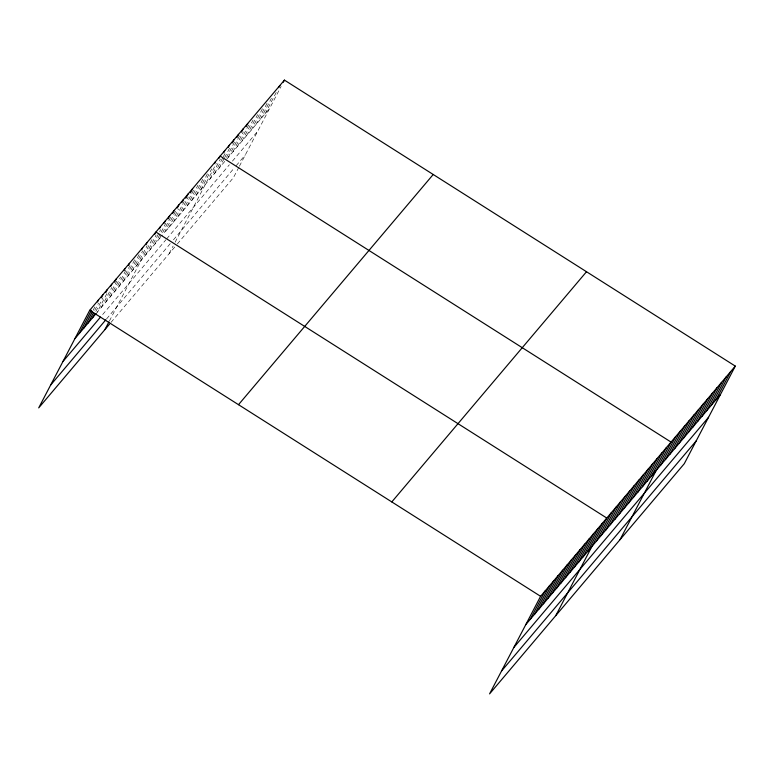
<?xml version="1.0" encoding="UTF-8"?>
<svg xmlns="http://www.w3.org/2000/svg" width="774" height="774" viewBox="0 0 774 774"><rect width="100%" height="100%" fill="white"/><g stroke="black" fill="none" stroke-linecap="round" stroke-linejoin="round"><path stroke-width="0.58" stroke-dasharray="3.87 2.9" d="M93.054 310.364L95.25 306.165M94.728 310.393L98.569 303.05M95.85 311.477L102.981 297.835M106.841 293.665L96.963 312.551L162.521 235.054M101.384 307.336L111.804 287.396M105.796 302.121L116.768 281.126M110.208 296.906L120.638 276.957M114.62 291.682L126.143 269.642M119.032 286.467L130.013 265.472M123.443 281.252L134.966 259.203M127.865 276.028L139.388 253.988M132.277 270.813L142.697 250.873M136.688 265.598L147.118 245.648M109.386 321.055L153.175 237.289M145.696 254.956L156.116 235.006M150.282 249.528L159.057 232.732M159.608 231.678L160.702 229.578M154.868 244.1L165.849 223.106M159.463 238.673L171.528 215.578M175.572 211.205L164.049 233.245L226.008 159.995M168.635 227.817L178.513 208.932M173.231 222.39L184.202 201.404M177.817 216.972L188.246 197.022M182.412 211.544L193.935 189.504M186.998 206.116L197.97 185.121M191.584 200.689L203.659 177.594M196.18 195.261L207.703 173.221M200.766 189.833L211.737 168.848M169.158 253.659L173.134 246.035M175.127 242.233L216.333 163.42M209.948 178.988L220.367 159.047M214.533 173.56L222.767 157.819M223.318 156.764L224.963 153.62M219.129 168.132L224.063 158.689M224.615 157.635L230.652 146.093M226.463 157.461L234.686 141.719M228.301 157.277L240.375 134.192M232.897 151.859L243.317 131.909M237.483 146.431L249.005 124.391M242.078 141.003L253.05 120.009M246.664 135.576L257.636 114.581M251.25 130.148L262.773 108.108M255.846 124.72L267.369 102.681M260.432 119.302L271.403 98.308M265.018 113.875L277.092 90.781M238.885 167.213L233.409 177.691L176.037 245.513M239.389 166.265L281.136 86.407M226.772 159.086L269.613 108.447M102.671 314.534L165.868 239.814M166.642 238.914L229.365 164.756M232.423 161.137L257.665 131.299M106.551 318.946L170.396 243.462M173.453 239.843L234.648 167.503M236.176 165.694L245.358 154.839M111.021 322.39L175.272 246.422"/><path stroke-width="1.16" d="M735.3 366.112L540.591 596.309L489.574 693.891L684.284 463.694L735.3 366.112L284.426 80.109L89.716 310.306L38.7 407.888L109.492 324.19M79.316 333.43L91.38 310.335M83.727 328.205L92.503 311.419M97.447 301.966L98.54 299.867M88.139 322.99L93.625 312.493M101.307 297.797L102.952 294.652M92.551 317.775L94.747 313.576M105.719 292.582L107.373 289.437M110.682 286.312L111.785 284.213M114.552 282.152L116.197 278.998M123.927 270.658L125.02 268.559M128.339 265.443L129.432 263.344M141.574 249.789L142.677 247.69M145.996 244.574L147.089 242.475M104.906 329.618L108.882 322.003M154.819 234.135L155.913 232.036L606.787 518.048L555.771 615.63M159.405 228.707L160.508 226.608M164.001 223.289L165.094 221.19M168.035 218.907L169.69 215.762M172.631 213.479L174.276 210.335M177.217 208.061L178.862 204.907M181.813 202.633L183.457 199.479M185.847 198.25L188.043 194.051M190.443 192.823L192.629 188.633M214.485 163.595L215.578 161.495M219.071 158.167L220.174 156.077L671.048 442.08L620.032 539.662M223.667 152.749L224.76 150.649M228.253 147.321L229.356 145.222M232.297 142.938L233.942 139.794M236.883 137.52L238.527 134.366M241.478 132.093L243.123 128.939M246.064 126.665L247.709 123.511M278.737 87.636L279.84 85.537M283.332 82.208L284.426 80.109M530.19 619.432L545.002 591.094M534.602 614.217L549.414 585.879M539.014 608.993L553.826 580.655M543.425 603.778L558.238 575.44M547.837 598.563L562.659 570.225M552.249 593.339L567.071 565.001M556.67 588.124L571.483 559.786M561.082 582.909L575.895 554.571M565.494 577.685L580.307 549.346M569.906 572.47L584.718 544.132M574.318 567.255L589.14 538.917M578.739 562.04L593.552 533.692M583.151 556.816L597.963 528.478M587.563 551.601L602.375 523.263M596.561 540.958L611.383 512.62M601.156 535.531L615.969 507.193M605.742 530.103L620.554 501.765M610.338 524.675L625.15 496.337M614.924 519.248L629.736 490.909M619.51 513.83L634.332 485.482M624.105 508.402L638.918 480.064M628.691 502.974L643.504 474.636M633.277 497.547L648.099 469.208M637.873 492.119L652.685 463.781M642.459 486.691L657.281 458.353M647.054 481.273L661.867 452.925M651.64 475.846L666.453 447.507M660.822 464.99L675.634 436.652M665.408 459.562L680.22 431.224M670.003 454.135L684.816 425.797M674.589 448.717L689.402 420.369M679.175 443.289L693.997 414.951M683.771 437.861L698.583 409.523M688.357 432.434L703.169 404.096M692.943 427.006L707.765 398.668M697.538 421.578L712.351 393.24M702.124 416.151L716.937 387.813M706.72 410.733L721.532 382.395M711.306 405.305L726.118 376.967M715.892 399.877L730.714 371.539M74.904 338.644L96.228 313.422M62.955 361.497L100.465 317.147M50.649 385.036L105.815 319.817M238.498 404.686L433.217 174.489M391.799 501.929L586.508 271.732M525.769 624.647L720.488 394.45M513.83 647.499L708.539 417.302M501.523 671.039L696.232 440.841M89.716 310.306L540.591 596.309"/></g></svg>
